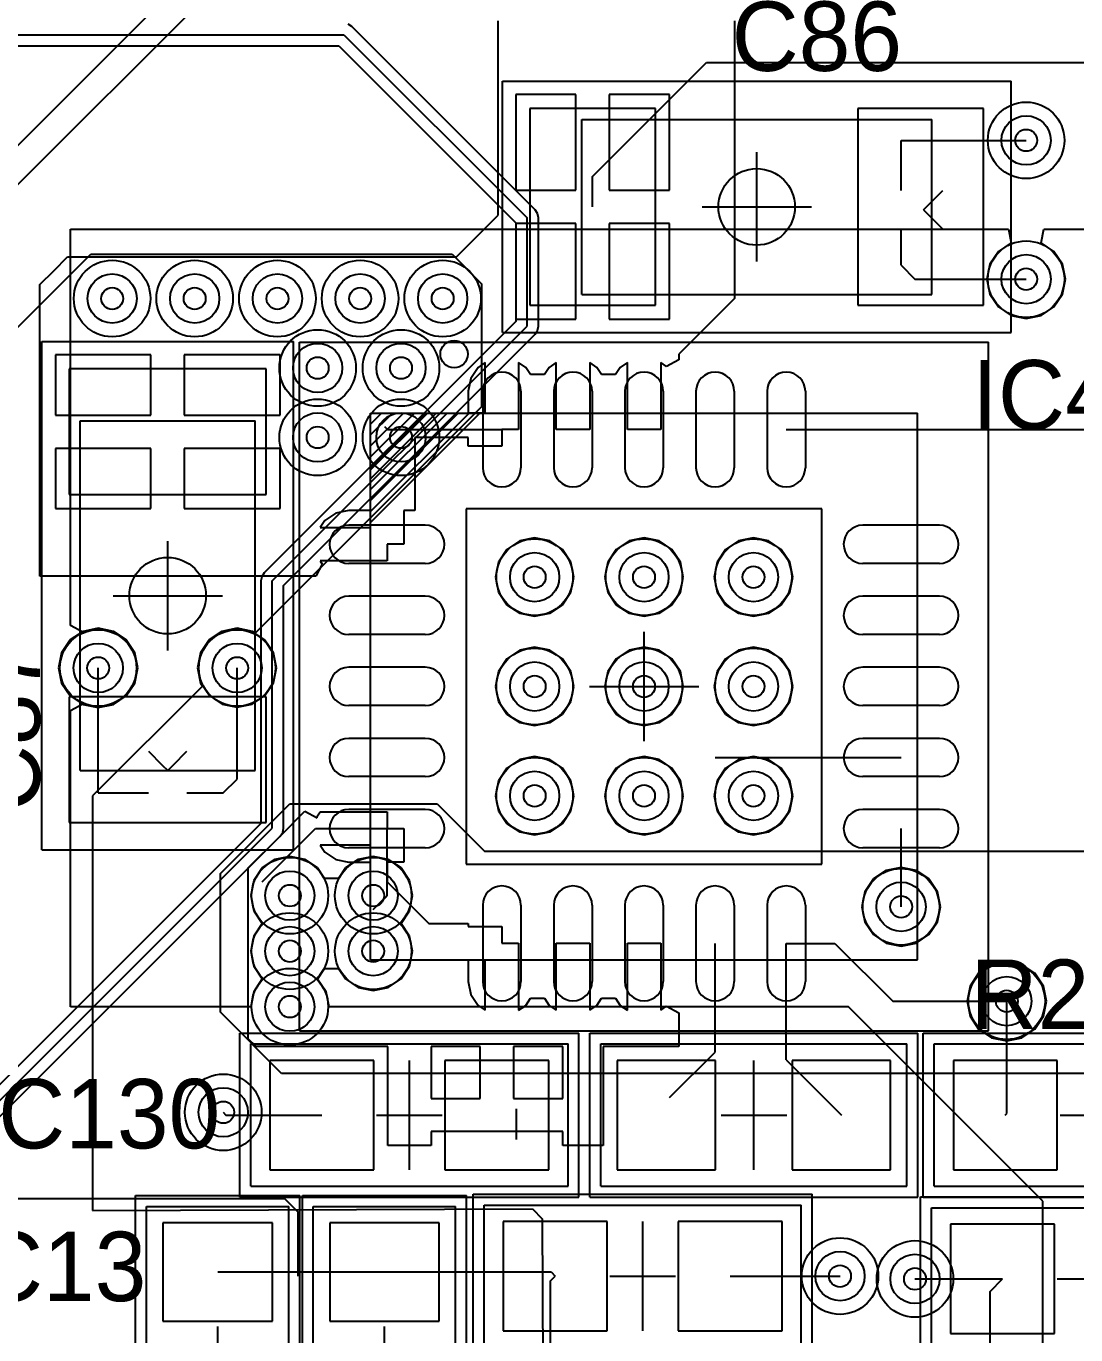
# Model space of a CAD drawing. Extents: x 28 to 300, y 18 to 330.
# Drawn here: x 194.75 to 204.35, y 167.66 to 179.63 of the extents above; entities that cross this region are included whole.
import ezdxf

# ---------------------------------------------------------------- set-up
doc = ezdxf.new("R2010")
doc.units = 0
for name, color, linetype in [('BOTTOMLAYER', 5, 'CONTINUOUS'), ('DRILLDRAWING', 1, 'CONTINUOUS'), ('INTERNALPLANE1', 76, 'CONTINUOUS'), ('INTERNALPLANE6', 136, 'CONTINUOUS'), ('MECHANICAL14', 56, 'CONTINUOUS'), ('MECHANICAL15', 56, 'CONTINUOUS'), ('MECHANICAL16', 56, 'CONTINUOUS'), ('MIDLAYER1', 16, 'CONTINUOUS'), ('MIDLAYER3', 90, 'CONTINUOUS'), ('MULTILAYER', 9, 'CONTINUOUS'), ('TOPLAYER', 1, 'CONTINUOUS'), ('TOPOVERLAY', 2, 'CONTINUOUS'), ('TOPPASTE', 8, 'CONTINUOUS'), ('TOPSOLDER', 216, 'CONTINUOUS'), ('VIAHOLELAYER', 16, 'CONTINUOUS')]:
    doc.layers.add(name, color=color, linetype=linetype)

msp = doc.modelspace()

# ---------------------------------------------------------------- linework, layer by layer
at = {"layer": 'BOTTOMLAYER'}
for p, q in [((193.057, 175.256), (195.342, 177.541)), ((195.342, 177.541), (198.645, 177.541)), ((198.645, 177.541), (198.915, 177.271)), ((198.915, 177.271), (198.915, 176.144)), ((198.915, 176.144), (196.845, 174.074)), ((195.271, 174.091), (195.153, 174.013)), ((195.41, 174.119), (195.271, 174.091)), ((195.549, 174.091), (195.41, 174.119)), ((195.666, 174.013), (195.549, 174.091)), ((196.541, 174.091), (196.423, 174.013)), ((196.68, 174.119), (196.541, 174.091)), ((196.819, 174.091), (196.68, 174.119)), ((196.845, 174.074), (196.819, 174.091)), ((195.153, 174.013), (195.075, 173.895)), ((195.745, 173.895), (195.666, 174.013)), ((196.423, 174.013), (196.345, 173.895)), ((195.075, 173.895), (195.047, 173.756)), ((195.772, 173.756), (195.745, 173.895)), ((196.345, 173.895), (196.317, 173.756)), ((195.047, 173.756), (195.075, 173.618)), ((195.745, 173.618), (195.772, 173.756)), ((196.317, 173.756), (196.345, 173.618)), ((195.075, 173.618), (195.153, 173.5)), ((196.362, 173.591), (195.359, 172.588)), ((195.666, 173.5), (195.745, 173.618)), ((196.345, 173.618), (196.362, 173.591)), ((195.153, 173.5), (195.271, 173.421)), ((195.549, 173.421), (195.666, 173.5)), ((195.271, 173.421), (195.41, 173.394)), ((195.41, 173.394), (195.549, 173.421)), ((195.359, 172.588), (195.359, 168.795)), ((196.527, 171.877), (197.162, 172.512)), ((197.162, 172.512), (198.509, 172.512)), ((198.509, 172.512), (198.94, 172.08)), ((198.94, 172.08), (206.713, 172.08)), ((196.527, 170.607), (196.527, 171.877)), ((203.716, 171.071), (203.577, 171.043)), ((203.854, 171.043), (203.716, 171.071)), ((203.459, 170.965), (203.381, 170.847)), ((203.577, 171.043), (203.459, 170.965)), ((203.972, 170.965), (203.854, 171.043)), ((204.051, 170.847), (203.972, 170.965)), ((203.381, 170.847), (203.353, 170.708)), ((204.078, 170.708), (204.051, 170.847)), ((203.353, 170.708), (203.381, 170.57)), ((204.051, 170.57), (204.078, 170.708)), ((197.086, 170.048), (196.527, 170.607)), ((203.381, 170.57), (203.459, 170.452)), ((203.972, 170.452), (204.051, 170.57)), ((203.459, 170.452), (203.577, 170.373)), ((203.854, 170.373), (203.972, 170.452)), ((203.577, 170.373), (203.716, 170.346)), ((203.716, 170.346), (203.854, 170.373)), ((206.713, 170.048), (197.086, 170.048)), ((195.359, 168.795), (199.379, 168.809)), ((199.379, 168.809), (199.469, 168.719)), ((199.469, 168.719), (199.475, 167.032))]:
    msp.add_line(p, q, dxfattribs=at)
for centre in [(203.893, 178.582), (203.893, 177.312), (195.537, 177.135), (196.292, 177.135), (197.048, 177.135), (197.804, 177.135), (198.559, 177.135), (197.416, 176.5), (198.178, 176.5), (197.416, 175.865), (198.178, 175.865), (199.4, 174.587), (200.4, 174.587), (201.4, 174.587), (195.41, 173.756), (196.68, 173.756), (199.4, 173.587), (200.4, 173.587), (201.4, 173.587), (199.4, 172.587), (200.4, 172.587), (201.4, 172.587), (197.162, 171.674), (197.924, 171.674), (202.75, 171.572), (197.162, 171.166), (197.924, 171.166), (203.716, 170.708), (197.162, 170.658), (196.553, 169.692), (202.192, 168.194), (202.877, 168.168)]:
    msp.add_circle(centre, 0.225, dxfattribs=at)
at = {"layer": 'DRILLDRAWING'}
for centre in [(203.893, 178.582), (203.893, 177.312), (195.537, 177.135), (196.292, 177.135), (197.048, 177.135), (197.804, 177.135), (198.559, 177.135), (197.416, 176.5), (198.178, 176.5), (197.416, 175.865), (198.178, 175.865), (199.4, 174.587), (200.4, 174.587), (201.4, 174.587), (195.41, 173.756), (196.68, 173.756), (199.4, 173.587), (200.4, 173.587), (201.4, 173.587), (199.4, 172.587), (200.4, 172.587), (201.4, 172.587), (197.162, 171.674), (197.924, 171.674), (202.75, 171.572), (197.162, 171.166), (197.924, 171.166), (203.716, 170.708), (197.162, 170.658), (196.553, 169.692), (202.192, 168.194), (202.877, 168.168)]:
    msp.add_circle(centre, 0.1, dxfattribs=at)
at = {"layer": 'INTERNALPLANE1'}
for p, q in [((193.819, 179.548), (197.654, 179.548)), ((197.654, 179.548), (199.33, 177.872)), ((197.727, 179.622), (197.694, 179.644)), ((199.404, 177.945), (197.727, 179.622)), ((193.819, 179.445), (197.611, 179.445)), ((197.611, 179.445), (199.227, 177.829)), ((199.33, 176.881), (199.33, 177.872)), ((199.426, 177.912), (199.404, 177.945)), ((199.434, 177.872), (199.426, 177.912)), ((199.434, 176.881), (199.434, 177.872)), ((199.434, 177.872), (199.434, 177.872)), ((199.227, 177.829), (199.227, 176.924)), ((199.227, 176.924), (196.928, 174.625)), ((197.001, 174.552), (199.33, 176.881)), ((197.104, 174.509), (199.404, 176.808)), ((199.404, 176.808), (199.415, 176.825)), ((199.404, 176.808), (199.404, 176.808)), ((199.415, 176.825), (199.426, 176.842)), ((199.426, 176.842), (199.434, 176.881)), ((199.434, 176.881), (199.434, 176.881)), ((196.905, 174.591), (196.897, 174.552)), ((196.897, 174.552), (196.897, 174.552)), ((196.897, 174.552), (196.897, 173.739)), ((196.928, 174.625), (196.905, 174.591)), ((197.001, 173.739), (197.001, 174.552)), ((197.104, 173.739), (197.104, 174.509)), ((196.897, 173.739), (196.897, 172.334)), ((197.001, 172.291), (197.001, 173.739)), ((197.104, 172.291), (197.104, 173.739)), ((196.897, 172.334), (193.491, 168.928)), ((193.565, 168.855), (197.001, 172.291)), ((197.074, 172.218), (197.097, 172.252)), ((197.097, 172.252), (197.104, 172.291)), ((193.668, 168.812), (197.074, 172.218))]:
    msp.add_line(p, q, dxfattribs=at)
for centre in [(203.893, 178.582), (203.893, 177.312), (198.178, 175.865), (199.4, 174.587), (200.4, 174.587), (201.4, 174.587), (195.41, 173.756), (196.68, 173.756), (199.4, 173.587), (200.4, 173.587), (201.4, 173.587), (199.4, 172.587), (200.4, 172.587), (201.4, 172.587), (197.162, 171.674), (197.924, 171.674), (202.75, 171.572), (197.162, 171.166), (197.924, 171.166), (197.162, 170.658), (196.553, 169.692), (202.192, 168.194)]:
    msp.add_circle(centre, 0.35, dxfattribs=at)
at = {"layer": 'INTERNALPLANE6'}
for centre in [(195.537, 177.135), (196.292, 177.135), (197.048, 177.135), (197.804, 177.135), (198.559, 177.135), (197.416, 176.5), (198.178, 176.5), (197.416, 175.865), (198.178, 175.865), (197.162, 171.674), (197.924, 171.674), (202.75, 171.572), (197.162, 171.166), (197.924, 171.166), (203.716, 170.708), (197.162, 170.658), (202.877, 168.168)]:
    msp.add_circle(centre, 0.35, dxfattribs=at)
at = {"layer": 'MECHANICAL14'}
for p, q in [((199.83, 178.773), (203.03, 178.773)), ((199.83, 177.173), (199.83, 178.773)), ((203.03, 177.173), (203.03, 178.773)), ((199.83, 177.173), (203.03, 177.173)), ((197.9, 175.087), (198.9, 176.087)), ((197.9, 175.187), (198.8, 176.087)), ((197.9, 175.287), (198.7, 176.087)), ((197.9, 175.387), (198.6, 176.087)), ((197.9, 175.487), (198.5, 176.087)), ((197.9, 175.587), (198.4, 176.087)), ((197.9, 175.687), (198.3, 176.087)), ((197.9, 175.787), (198.2, 176.087)), ((197.9, 175.887), (198.1, 176.087)), ((197.9, 175.987), (198, 176.087)), ((197.9, 176.087), (202.9, 176.087)), ((197.9, 171.087), (197.9, 176.087)), ((202.9, 171.087), (202.9, 176.087)), ((195.245, 172.817), (195.245, 176.017)), ((195.245, 176.017), (196.845, 176.017)), ((196.845, 172.817), (196.845, 176.017)), ((195.245, 172.817), (196.845, 172.817)), ((197.9, 171.087), (202.9, 171.087)), ((196.805, 170.317), (199.705, 170.317)), ((196.805, 169.017), (196.805, 170.317)), ((199.705, 169.017), (199.705, 170.317)), ((200.004, 169.017), (200.004, 170.317)), ((200.004, 170.317), (202.804, 170.317)), ((202.804, 169.017), (202.804, 170.317)), ((203.053, 169.017), (203.053, 170.317)), ((203.053, 170.317), (205.953, 170.317)), ((196.805, 169.017), (199.705, 169.017)), ((200.004, 169.017), (202.804, 169.017)), ((203.053, 169.017), (205.953, 169.017)), ((195.852, 166.032), (195.852, 168.832)), ((195.852, 168.832), (197.152, 168.832)), ((197.152, 166.032), (197.152, 168.832)), ((197.376, 166.032), (197.376, 168.832)), ((197.376, 168.832), (198.676, 168.832)), ((198.676, 166.032), (198.676, 168.832)), ((198.938, 168.844), (201.838, 168.844)), ((198.938, 167.544), (198.938, 168.844)), ((201.838, 167.544), (201.838, 168.844)), ((203.028, 167.518), (203.028, 168.818)), ((203.028, 168.818), (205.928, 168.818))]:
    msp.add_line(p, q, dxfattribs=at)
at = {"layer": 'MECHANICAL15'}
for p, q in [((199.105, 179.123), (203.755, 179.123)), ((199.105, 176.823), (199.105, 179.123)), ((203.755, 176.823), (203.755, 179.123)), ((201.43, 177.473), (201.43, 178.473)), ((200.93, 177.973), (201.93, 177.973)), ((199.105, 176.823), (203.755, 176.823)), ((194.895, 172.092), (194.895, 176.742)), ((194.895, 176.742), (197.195, 176.742)), ((197.195, 172.092), (197.195, 176.742)), ((197.25, 176.737), (203.55, 176.737)), ((197.25, 170.437), (197.25, 176.737)), ((203.55, 170.437), (203.55, 176.737)), ((196.045, 173.917), (196.045, 174.917)), ((195.545, 174.417), (196.545, 174.417)), ((200.4, 173.087), (200.4, 174.087)), ((199.9, 173.587), (200.9, 173.587)), ((194.895, 172.092), (197.195, 172.092)), ((197.25, 170.437), (203.55, 170.437)), ((199.904, 170.417), (202.904, 170.417)), ((199.904, 168.917), (199.904, 170.417)), ((202.904, 168.917), (202.904, 170.417)), ((202.953, 168.917), (202.953, 170.417)), ((202.953, 170.417), (206.053, 170.417)), ((201.404, 169.367), (201.404, 169.967)), ((201.104, 169.667), (201.704, 169.667)), ((204.203, 169.667), (204.803, 169.667)), ((195.752, 165.932), (195.752, 168.932)), ((195.752, 168.932), (197.252, 168.932)), ((197.252, 165.932), (197.252, 168.932)), ((197.276, 165.932), (197.276, 168.932)), ((197.276, 168.932), (198.776, 168.932)), ((198.776, 165.932), (198.776, 168.932)), ((198.838, 168.944), (201.938, 168.944)), ((198.838, 167.444), (198.838, 168.944)), ((199.904, 168.917), (202.904, 168.917)), ((201.938, 167.444), (201.938, 168.944)), ((202.928, 167.418), (202.928, 168.918)), ((202.928, 168.918), (206.028, 168.918)), ((202.953, 168.917), (206.053, 168.917)), ((200.388, 167.894), (200.388, 168.494)), ((200.088, 168.194), (200.688, 168.194)), ((204.178, 168.168), (204.778, 168.168)), ((196.502, 167.132), (196.502, 167.732)), ((198.026, 167.132), (198.026, 167.732))]:
    msp.add_line(p, q, dxfattribs=at)
for centre in [(201.43, 177.973), (196.045, 174.417)]:
    msp.add_circle(centre, 0.35, dxfattribs=at)
at = {"layer": 'MECHANICAL16'}
for p, q in [((196.705, 168.917), (196.705, 170.417)), ((196.705, 170.417), (199.805, 170.417)), ((199.805, 168.917), (199.805, 170.417)), ((198.255, 169.367), (198.255, 169.967)), ((197.955, 169.667), (198.555, 169.667)), ((196.705, 168.917), (199.805, 168.917))]:
    msp.add_line(p, q, dxfattribs=at)
at = {"layer": 'MIDLAYER1'}
for p, q in [((194.368, 178.23), (196.879, 180.741)), ((194.622, 178.125), (196.985, 180.487))]:
    msp.add_line(p, q, dxfattribs=at)
for centre in [(203.893, 178.582), (203.893, 177.312), (195.537, 177.135), (196.292, 177.135), (197.048, 177.135), (197.804, 177.135), (198.559, 177.135), (197.416, 176.5), (198.178, 176.5), (197.416, 175.865), (198.178, 175.865), (199.4, 174.587), (200.4, 174.587), (201.4, 174.587), (195.41, 173.756), (196.68, 173.756), (199.4, 173.587), (200.4, 173.587), (201.4, 173.587), (199.4, 172.587), (200.4, 172.587), (201.4, 172.587), (197.162, 171.674), (197.924, 171.674), (202.75, 171.572), (197.162, 171.166), (197.924, 171.166), (203.716, 170.708), (197.162, 170.658), (196.553, 169.692), (202.192, 168.194), (202.877, 168.168)]:
    msp.add_circle(centre, 0.225, dxfattribs=at)
at = {"layer": 'MIDLAYER3'}
for p, q in [((195.156, 174.145), (195.156, 177.77)), ((195.156, 177.77), (203.731, 177.77)), ((203.731, 177.77), (203.756, 177.644)), ((204.031, 177.644), (204.056, 177.77)), ((204.056, 177.77), (205.316, 177.77)), ((203.756, 177.644), (203.64, 177.566)), ((204.147, 177.566), (204.031, 177.644)), ((203.64, 177.566), (203.562, 177.45)), ((204.225, 177.45), (204.147, 177.566)), ((203.562, 177.45), (203.535, 177.312)), ((204.252, 177.312), (204.225, 177.45)), ((203.535, 177.312), (203.562, 177.175)), ((204.225, 177.175), (204.252, 177.312)), ((203.562, 177.175), (203.64, 177.059)), ((204.147, 177.059), (204.225, 177.175)), ((203.64, 177.059), (203.756, 176.981)), ((204.031, 176.981), (204.147, 177.059)), ((203.756, 176.981), (203.893, 176.953)), ((203.893, 176.953), (204.031, 176.981)), ((199.263, 174.919), (199.146, 174.841)), ((199.4, 174.946), (199.263, 174.919)), ((199.538, 174.919), (199.4, 174.946)), ((199.654, 174.841), (199.538, 174.919)), ((200.263, 174.919), (200.146, 174.841)), ((200.4, 174.946), (200.263, 174.919)), ((200.538, 174.919), (200.4, 174.946)), ((200.654, 174.841), (200.538, 174.919)), ((201.263, 174.919), (201.146, 174.841)), ((201.4, 174.946), (201.263, 174.919)), ((201.538, 174.919), (201.4, 174.946)), ((201.654, 174.841), (201.538, 174.919)), ((199.146, 174.841), (199.069, 174.725)), ((199.732, 174.725), (199.654, 174.841)), ((200.146, 174.841), (200.069, 174.725)), ((200.732, 174.725), (200.654, 174.841)), ((201.146, 174.841), (201.069, 174.725)), ((201.732, 174.725), (201.654, 174.841)), ((199.069, 174.725), (199.041, 174.587)), ((199.759, 174.587), (199.732, 174.725)), ((200.069, 174.725), (200.041, 174.587)), ((200.759, 174.587), (200.732, 174.725)), ((201.069, 174.725), (201.041, 174.587)), ((201.759, 174.587), (201.732, 174.725)), ((199.041, 174.587), (199.069, 174.45)), ((199.732, 174.45), (199.759, 174.587)), ((200.041, 174.587), (200.069, 174.45)), ((200.732, 174.45), (200.759, 174.587)), ((201.041, 174.587), (201.069, 174.45)), ((201.732, 174.45), (201.759, 174.587)), ((199.069, 174.45), (199.146, 174.334)), ((199.654, 174.334), (199.732, 174.45)), ((200.069, 174.45), (200.146, 174.334)), ((200.654, 174.334), (200.732, 174.45)), ((201.069, 174.45), (201.146, 174.334)), ((201.654, 174.334), (201.732, 174.45)), ((199.146, 174.334), (199.263, 174.256)), ((199.538, 174.256), (199.654, 174.334)), ((200.146, 174.334), (200.263, 174.256)), ((200.538, 174.256), (200.654, 174.334)), ((201.146, 174.334), (201.263, 174.256)), ((201.538, 174.256), (201.654, 174.334)), ((199.263, 174.256), (199.4, 174.229)), ((199.4, 174.229), (199.538, 174.256)), ((200.263, 174.256), (200.4, 174.229)), ((200.4, 174.229), (200.538, 174.256)), ((201.263, 174.256), (201.4, 174.229)), ((201.4, 174.229), (201.538, 174.256)), ((195.268, 174.085), (195.156, 174.145)), ((195.272, 174.088), (195.268, 174.085)), ((195.41, 174.115), (195.272, 174.088)), ((195.547, 174.088), (195.41, 174.115)), ((195.664, 174.01), (195.547, 174.088)), ((196.542, 174.088), (196.426, 174.01)), ((196.68, 174.115), (196.542, 174.088)), ((196.817, 174.088), (196.68, 174.115)), ((196.934, 174.01), (196.817, 174.088)), ((195.741, 173.894), (195.664, 174.01)), ((196.426, 174.01), (196.348, 173.894)), ((197.011, 173.894), (196.934, 174.01)), ((199.263, 173.919), (199.146, 173.841)), ((199.4, 173.946), (199.263, 173.919)), ((199.538, 173.919), (199.4, 173.946)), ((199.654, 173.841), (199.538, 173.919)), ((200.263, 173.919), (200.146, 173.841)), ((200.4, 173.946), (200.263, 173.919)), ((200.538, 173.919), (200.4, 173.946)), ((200.654, 173.841), (200.538, 173.919)), ((201.263, 173.919), (201.146, 173.841)), ((201.4, 173.946), (201.263, 173.919)), ((201.538, 173.919), (201.4, 173.946)), ((201.654, 173.841), (201.538, 173.919)), ((195.769, 173.756), (195.741, 173.894)), ((196.348, 173.894), (196.321, 173.756)), ((197.039, 173.756), (197.011, 173.894)), ((199.146, 173.841), (199.069, 173.725)), ((199.732, 173.725), (199.654, 173.841)), ((200.146, 173.841), (200.069, 173.725)), ((200.732, 173.725), (200.654, 173.841)), ((201.146, 173.841), (201.069, 173.725)), ((201.732, 173.725), (201.654, 173.841)), ((195.741, 173.619), (195.769, 173.756)), ((196.321, 173.756), (196.348, 173.619)), ((197.011, 173.619), (197.039, 173.756)), ((199.069, 173.725), (199.041, 173.587)), ((199.759, 173.587), (199.732, 173.725)), ((200.069, 173.725), (200.041, 173.587)), ((200.759, 173.587), (200.732, 173.725)), ((201.069, 173.725), (201.041, 173.587)), ((201.759, 173.587), (201.732, 173.725)), ((195.664, 173.503), (195.741, 173.619)), ((196.348, 173.619), (196.426, 173.503)), ((196.934, 173.503), (197.011, 173.619)), ((199.041, 173.587), (199.069, 173.45)), ((199.732, 173.45), (199.759, 173.587)), ((200.041, 173.587), (200.069, 173.45)), ((200.732, 173.45), (200.759, 173.587)), ((201.041, 173.587), (201.069, 173.45)), ((201.732, 173.45), (201.759, 173.587)), ((195.547, 173.425), (195.664, 173.503)), ((196.426, 173.503), (196.542, 173.425)), ((196.817, 173.425), (196.934, 173.503)), ((199.069, 173.45), (199.146, 173.334)), ((199.654, 173.334), (199.732, 173.45)), ((200.069, 173.45), (200.146, 173.334)), ((200.654, 173.334), (200.732, 173.45)), ((201.069, 173.45), (201.146, 173.334)), ((201.654, 173.334), (201.732, 173.45)), ((195.156, 173.368), (195.268, 173.428)), ((195.156, 170.658), (195.156, 173.368)), ((195.268, 173.428), (195.272, 173.425)), ((195.272, 173.425), (195.41, 173.397)), ((195.41, 173.397), (195.547, 173.425)), ((196.542, 173.425), (196.68, 173.397)), ((196.68, 173.397), (196.817, 173.425)), ((199.146, 173.334), (199.263, 173.256)), ((199.538, 173.256), (199.654, 173.334)), ((200.146, 173.334), (200.263, 173.256)), ((200.538, 173.256), (200.654, 173.334)), ((201.146, 173.334), (201.263, 173.256)), ((201.538, 173.256), (201.654, 173.334)), ((199.263, 173.256), (199.4, 173.229)), ((199.4, 173.229), (199.538, 173.256)), ((200.263, 173.256), (200.4, 173.229)), ((200.4, 173.229), (200.538, 173.256)), ((201.263, 173.256), (201.4, 173.229)), ((201.4, 173.229), (201.538, 173.256)), ((199.146, 172.841), (199.069, 172.725)), ((199.263, 172.919), (199.146, 172.841)), ((199.4, 172.946), (199.263, 172.919)), ((199.538, 172.919), (199.4, 172.946)), ((199.654, 172.841), (199.538, 172.919)), ((199.732, 172.725), (199.654, 172.841)), ((200.146, 172.841), (200.069, 172.725)), ((200.263, 172.919), (200.146, 172.841)), ((200.4, 172.946), (200.263, 172.919)), ((200.538, 172.919), (200.4, 172.946)), ((200.654, 172.841), (200.538, 172.919)), ((200.732, 172.725), (200.654, 172.841)), ((201.146, 172.841), (201.069, 172.725)), ((201.263, 172.919), (201.146, 172.841)), ((201.4, 172.946), (201.263, 172.919)), ((201.538, 172.919), (201.4, 172.946)), ((201.654, 172.841), (201.538, 172.919)), ((201.732, 172.725), (201.654, 172.841)), ((199.069, 172.725), (199.041, 172.587)), ((199.759, 172.587), (199.732, 172.725)), ((200.069, 172.725), (200.041, 172.587)), ((200.759, 172.587), (200.732, 172.725)), ((201.069, 172.725), (201.041, 172.587)), ((201.759, 172.587), (201.732, 172.725)), ((199.041, 172.587), (199.069, 172.45)), ((199.732, 172.45), (199.759, 172.587)), ((200.041, 172.587), (200.069, 172.45)), ((200.732, 172.45), (200.759, 172.587)), ((201.041, 172.587), (201.069, 172.45)), ((201.732, 172.45), (201.759, 172.587)), ((199.069, 172.45), (199.146, 172.334)), ((199.654, 172.334), (199.732, 172.45)), ((200.069, 172.45), (200.146, 172.334)), ((200.654, 172.334), (200.732, 172.45)), ((201.069, 172.45), (201.146, 172.334)), ((201.654, 172.334), (201.732, 172.45)), ((199.146, 172.334), (199.263, 172.256)), ((199.263, 172.256), (199.4, 172.229)), ((199.4, 172.229), (199.538, 172.256)), ((199.538, 172.256), (199.654, 172.334)), ((200.146, 172.334), (200.263, 172.256)), ((200.263, 172.256), (200.4, 172.229)), ((200.4, 172.229), (200.538, 172.256)), ((200.538, 172.256), (200.654, 172.334)), ((201.146, 172.334), (201.263, 172.256)), ((201.263, 172.256), (201.4, 172.229)), ((201.4, 172.229), (201.538, 172.256)), ((201.538, 172.256), (201.654, 172.334)), ((197.025, 172.005), (196.909, 171.927)), ((197.162, 172.032), (197.025, 172.005)), ((197.3, 172.005), (197.162, 172.032)), ((197.416, 171.927), (197.3, 172.005)), ((197.787, 172.005), (197.671, 171.927)), ((197.924, 172.032), (197.787, 172.005)), ((198.062, 172.005), (197.924, 172.032)), ((198.178, 171.927), (198.062, 172.005)), ((196.909, 171.927), (196.831, 171.811)), ((197.48, 171.832), (197.416, 171.927)), ((197.671, 171.927), (197.607, 171.832)), ((198.256, 171.811), (198.178, 171.927)), ((202.613, 171.903), (202.497, 171.826)), ((202.75, 171.931), (202.613, 171.903)), ((202.888, 171.903), (202.75, 171.931)), ((203.004, 171.826), (202.888, 171.903)), ((196.831, 171.811), (196.804, 171.674)), ((197.607, 171.832), (197.48, 171.832)), ((198.283, 171.674), (198.256, 171.811)), ((202.497, 171.826), (202.419, 171.709)), ((203.082, 171.709), (203.004, 171.826)), ((196.804, 171.674), (196.831, 171.536)), ((198.256, 171.536), (198.283, 171.674)), ((202.419, 171.709), (202.392, 171.572)), ((203.109, 171.572), (203.082, 171.709)), ((196.831, 171.536), (196.831, 171.536)), ((196.831, 171.536), (196.831, 171.536)), ((196.831, 171.536), (196.831, 171.536)), ((196.831, 171.536), (196.908, 171.42)), ((198.178, 171.419), (198.256, 171.536)), ((198.256, 171.536), (198.256, 171.536)), ((198.256, 171.536), (198.256, 171.536)), ((198.256, 171.536), (198.256, 171.536)), ((198.256, 171.536), (198.256, 171.536)), ((198.256, 171.536), (198.256, 171.536)), ((202.392, 171.572), (202.419, 171.435)), ((203.082, 171.435), (203.109, 171.572)), ((196.908, 171.42), (196.831, 171.303)), ((198.256, 171.303), (198.178, 171.419)), ((198.178, 171.419), (198.178, 171.419)), ((198.178, 171.419), (198.178, 171.419)), ((202.419, 171.435), (202.497, 171.318)), ((203.004, 171.318), (203.082, 171.435)), ((196.831, 171.303), (196.804, 171.166)), ((196.831, 171.303), (196.831, 171.303)), ((196.831, 171.303), (196.831, 171.303)), ((196.831, 171.303), (196.831, 171.303)), ((198.283, 171.166), (198.256, 171.303)), ((202.497, 171.318), (202.613, 171.24)), ((202.888, 171.24), (203.004, 171.318)), ((196.804, 171.166), (196.831, 171.028)), ((198.256, 171.028), (198.283, 171.166)), ((202.613, 171.24), (202.75, 171.213)), ((202.75, 171.213), (202.888, 171.24)), ((203.716, 171.067), (203.578, 171.04)), ((203.853, 171.04), (203.716, 171.067)), ((196.831, 171.028), (196.831, 171.028)), ((196.831, 171.028), (196.831, 171.028)), ((196.831, 171.028), (196.831, 171.028)), ((196.831, 171.028), (196.908, 170.912)), ((197.416, 170.911), (197.48, 171.007)), ((197.48, 171.007), (197.48, 171.007)), ((197.48, 171.007), (197.607, 171.007)), ((197.607, 171.007), (197.671, 170.912)), ((198.178, 170.912), (198.256, 171.028)), ((203.462, 170.962), (203.384, 170.846)), ((203.578, 171.04), (203.462, 170.962)), ((203.969, 170.962), (203.853, 171.04)), ((204.047, 170.846), (203.969, 170.962)), ((196.908, 170.912), (196.831, 170.795)), ((197.494, 170.795), (197.416, 170.911)), ((197.416, 170.911), (197.416, 170.911)), ((197.416, 170.911), (197.416, 170.911)), ((197.671, 170.912), (197.787, 170.834)), ((197.787, 170.834), (197.924, 170.807)), ((197.924, 170.807), (198.062, 170.834)), ((198.062, 170.834), (198.178, 170.912)), ((203.384, 170.846), (203.357, 170.708)), ((204.075, 170.708), (204.047, 170.846)), ((196.831, 170.795), (196.804, 170.658)), ((196.831, 170.795), (196.831, 170.795)), ((196.831, 170.795), (196.831, 170.795)), ((196.831, 170.795), (196.831, 170.795)), ((197.521, 170.658), (197.494, 170.795)), ((203.357, 170.708), (203.384, 170.571)), ((204.047, 170.571), (204.075, 170.708)), ((196.804, 170.658), (195.156, 170.658)), ((202.268, 170.658), (197.521, 170.658)), ((204.046, 168.88), (202.268, 170.658)), ((203.384, 170.571), (203.462, 170.455)), ((203.969, 170.455), (204.047, 170.571)), ((203.462, 170.455), (203.578, 170.377)), ((203.853, 170.377), (203.969, 170.455)), ((203.578, 170.377), (203.716, 170.349)), ((203.716, 170.349), (203.853, 170.377)), ((204.046, 161.768), (204.046, 168.88))]:
    msp.add_line(p, q, dxfattribs=at)
for centre in [(203.893, 178.582), (203.893, 177.312), (195.537, 177.135), (196.292, 177.135), (197.048, 177.135), (197.804, 177.135), (198.559, 177.135), (197.416, 176.5), (198.178, 176.5), (197.416, 175.865), (198.178, 175.865), (199.4, 174.587), (200.4, 174.587), (201.4, 174.587), (195.41, 173.756), (196.68, 173.756), (199.4, 173.587), (200.4, 173.587), (201.4, 173.587), (199.4, 172.587), (200.4, 172.587), (201.4, 172.587), (197.162, 171.674), (197.924, 171.674), (202.75, 171.572), (197.162, 171.166), (197.924, 171.166), (203.716, 170.708), (197.162, 170.658), (196.553, 169.692), (202.192, 168.194), (202.877, 168.168)]:
    msp.add_circle(centre, 0.225, dxfattribs=at)
at = {"layer": 'MULTILAYER'}
for centre in [(203.893, 178.582), (203.893, 177.312), (195.537, 177.135), (196.292, 177.135), (197.048, 177.135), (197.804, 177.135), (198.559, 177.135), (197.416, 176.5), (198.178, 176.5), (197.416, 175.865), (198.178, 175.865), (199.4, 174.587), (200.4, 174.587), (201.4, 174.587), (195.41, 173.756), (196.68, 173.756), (199.4, 173.587), (200.4, 173.587), (201.4, 173.587), (199.4, 172.587), (200.4, 172.587), (201.4, 172.587), (197.162, 171.674), (197.924, 171.674), (202.75, 171.572), (197.162, 171.166), (197.924, 171.166), (203.716, 170.708), (197.162, 170.658), (196.553, 169.692), (202.192, 168.194), (202.877, 168.168)]:
    msp.add_circle(centre, 0.225, dxfattribs=at)
at = {"layer": 'TOPLAYER'}
for p, q in [((199.067, 177.897), (199.067, 179.675)), ((201.226, 179.675), (201.226, 177.135)), ((199.93, 178.251), (200.972, 179.294)), ((200.972, 179.294), (205.76, 179.294)), ((199.777, 179), (199.228, 179)), ((199.228, 179), (199.228, 178.125)), ((199.777, 178.125), (199.777, 179)), ((200.632, 179), (200.082, 179)), ((200.082, 179), (200.082, 178.125)), ((200.632, 178.125), (200.632, 179)), ((200.505, 178.873), (199.355, 178.873)), ((199.355, 178.873), (199.355, 177.073)), ((200.505, 177.073), (200.505, 178.873)), ((203.505, 178.873), (202.355, 178.873)), ((202.355, 178.873), (202.355, 177.073)), ((203.505, 177.073), (203.505, 178.873)), ((202.75, 178.124), (202.75, 178.582)), ((202.75, 178.582), (202.93, 178.582)), ((202.93, 178.582), (203.893, 178.582)), ((199.93, 177.973), (199.93, 178.251)), ((199.228, 178.125), (199.777, 178.125)), ((200.082, 178.125), (200.632, 178.125)), ((202.955, 177.947), (203.131, 178.124)), ((198.686, 177.516), (199.067, 177.897)), ((202.955, 177.947), (203.131, 177.771)), ((199.777, 177.82), (199.228, 177.82)), ((199.228, 177.82), (199.228, 176.946)), ((199.777, 176.946), (199.777, 177.82)), ((200.632, 177.82), (200.082, 177.82)), ((200.082, 177.82), (200.082, 176.946)), ((200.632, 176.946), (200.632, 177.82)), ((202.75, 177.439), (202.75, 177.771)), ((195.003, 177.389), (195.13, 177.516)), ((195.13, 177.516), (198.686, 177.516)), ((194.876, 177.262), (195.003, 177.389)), ((202.75, 177.439), (202.877, 177.312)), ((202.877, 177.312), (202.93, 177.312)), ((202.93, 177.312), (203.893, 177.312)), ((194.876, 174.595), (194.876, 177.262)), ((199.355, 177.073), (200.505, 177.073)), ((201.226, 177.135), (200.718, 176.627)), ((202.355, 177.073), (203.505, 177.073)), ((199.228, 176.946), (199.777, 176.946)), ((200.082, 176.946), (200.632, 176.946)), ((195.892, 176.619), (195.018, 176.619)), ((195.018, 176.619), (195.018, 176.069)), ((195.892, 176.069), (195.892, 176.619)), ((197.072, 176.619), (196.197, 176.619)), ((196.197, 176.619), (196.197, 176.069)), ((197.072, 176.069), (197.072, 176.619)), ((200.718, 176.573), (200.606, 176.513)), ((200.718, 176.627), (200.718, 176.573)), ((196.945, 176.492), (195.145, 176.492)), ((195.145, 176.492), (195.145, 175.342)), ((196.945, 175.342), (196.945, 176.492)), ((198.882, 176.505), (198.816, 176.405)), ((198.948, 176.549), (198.882, 176.505)), ((198.948, 176.09), (198.948, 176.549)), ((199.318, 176.505), (199.253, 176.549)), ((199.253, 176.549), (199.253, 175.937)), ((199.362, 176.44), (199.318, 176.505)), ((199.489, 176.44), (199.362, 176.44)), ((199.532, 176.505), (199.489, 176.44)), ((199.598, 176.549), (199.532, 176.505)), ((199.598, 175.937), (199.598, 176.549)), ((199.968, 176.505), (199.903, 176.549)), ((199.903, 176.549), (199.903, 175.937)), ((200.012, 176.44), (199.968, 176.505)), ((200.139, 176.44), (200.012, 176.44)), ((200.182, 176.505), (200.139, 176.44)), ((200.248, 176.549), (200.182, 176.505)), ((200.248, 175.937), (200.248, 176.549)), ((200.606, 176.513), (200.553, 176.549)), ((200.553, 176.549), (200.553, 175.937)), ((198.816, 176.405), (198.792, 176.287)), ((198.792, 176.287), (198.792, 176.09)), ((198.925, 176.287), (198.925, 175.587)), ((199.275, 176.287), (199.275, 175.587)), ((199.575, 176.287), (199.575, 175.587)), ((199.925, 176.287), (199.925, 175.587)), ((200.225, 176.287), (200.225, 175.587)), ((200.575, 176.287), (200.575, 175.587)), ((200.875, 176.287), (200.875, 175.587)), ((201.225, 176.287), (201.225, 175.587)), ((201.525, 176.287), (201.525, 175.587)), ((201.875, 176.287), (201.875, 175.587)), ((198.792, 176.09), (198.948, 176.09)), ((195.018, 176.069), (195.892, 176.069)), ((196.197, 176.069), (197.072, 176.069)), ((198.026, 175.966), (198.055, 175.937)), ((198.055, 175.937), (198.178, 175.937)), ((198.178, 175.937), (199.1, 175.937)), ((198.792, 175.865), (198.305, 175.865)), ((198.305, 175.865), (198.305, 175.195)), ((198.792, 175.785), (198.792, 175.865)), ((199.253, 175.937), (199.1, 175.937)), ((199.1, 175.937), (199.1, 175.785)), ((199.903, 175.937), (199.598, 175.937)), ((200.553, 175.937), (200.248, 175.937)), ((201.7, 175.937), (205.915, 175.937)), ((195.892, 175.764), (195.018, 175.764)), ((195.018, 175.764), (195.018, 175.215)), ((195.892, 175.215), (195.892, 175.764)), ((197.072, 175.764), (196.197, 175.764)), ((196.197, 175.764), (196.197, 175.215)), ((197.072, 175.215), (197.072, 175.764)), ((199.1, 175.785), (198.792, 175.785)), ((195.145, 175.342), (196.945, 175.342)), ((195.018, 175.215), (195.892, 175.215)), ((196.197, 175.215), (197.072, 175.215)), ((197.582, 175.172), (197.482, 175.105)), ((197.7, 175.195), (197.582, 175.172)), ((197.898, 175.195), (197.7, 175.195)), ((197.898, 175.04), (197.898, 175.195)), ((198.305, 175.195), (198.203, 175.195)), ((198.203, 175.195), (198.203, 174.887)), ((198.775, 175.212), (198.775, 171.962)), ((202.025, 175.212), (198.775, 175.212)), ((202.025, 171.962), (202.025, 175.212)), ((197.482, 175.105), (197.439, 175.04)), ((197.439, 175.04), (197.898, 175.04)), ((198.4, 175.062), (197.7, 175.062)), ((203.1, 175.062), (202.4, 175.062)), ((198.203, 174.887), (198.05, 174.887)), ((198.05, 174.887), (198.05, 174.735)), ((197.458, 174.707), (197.398, 174.595)), ((198.05, 174.735), (197.439, 174.735)), ((197.439, 174.735), (197.458, 174.707)), ((198.4, 174.712), (197.7, 174.712)), ((203.1, 174.712), (202.4, 174.712)), ((197.398, 174.595), (194.876, 174.595)), ((198.4, 174.412), (197.7, 174.412)), ((203.1, 174.412), (202.4, 174.412)), ((198.4, 174.062), (197.7, 174.062)), ((203.1, 174.062), (202.4, 174.062)), ((195.41, 172.917), (195.41, 173.756)), ((196.68, 172.917), (196.68, 173.756)), ((198.4, 173.762), (197.7, 173.762)), ((203.1, 173.762), (202.4, 173.762)), ((196.945, 173.492), (195.145, 173.492)), ((195.145, 173.492), (195.145, 172.342)), ((196.945, 172.342), (196.945, 173.492)), ((198.4, 173.412), (197.7, 173.412)), ((203.1, 173.412), (202.4, 173.412)), ((198.4, 173.112), (197.7, 173.112)), ((203.1, 173.112), (202.4, 173.112)), ((195.868, 172.994), (195.995, 172.867)), ((196.094, 172.867), (196.221, 172.994)), ((195.41, 172.613), (195.41, 172.917)), ((195.995, 172.867), (196.045, 172.818)), ((196.045, 172.818), (196.094, 172.867)), ((196.68, 172.74), (196.68, 172.917)), ((201.05, 172.937), (201.4, 172.937)), ((201.4, 172.937), (202.75, 172.937)), ((196.553, 172.613), (196.68, 172.74)), ((198.4, 172.762), (197.7, 172.762)), ((203.1, 172.762), (202.4, 172.762)), ((195.41, 172.613), (195.868, 172.613)), ((196.221, 172.613), (196.553, 172.613)), ((197.072, 172.218), (197.3, 172.446)), ((197.3, 172.446), (197.412, 172.386)), ((197.412, 172.386), (197.416, 172.405)), ((197.416, 172.405), (197.439, 172.44)), ((197.439, 172.44), (198.05, 172.44)), ((198.4, 172.462), (197.7, 172.462)), ((198.05, 172.44), (198.05, 172.288)), ((203.1, 172.462), (202.4, 172.462)), ((195.145, 172.342), (196.945, 172.342)), ((196.972, 171.864), (197.395, 172.287)), ((197.395, 172.287), (198.05, 172.287)), ((198.05, 172.288), (198.203, 172.288)), ((198.05, 171.674), (198.05, 172.287)), ((198.203, 172.288), (198.203, 171.979)), ((202.75, 171.572), (202.75, 172.287)), ((196.781, 171.928), (197.069, 172.215)), ((197.069, 172.215), (197.072, 172.215)), ((197.072, 172.215), (197.072, 172.218)), ((197.898, 172.135), (197.439, 172.135)), ((197.439, 172.135), (197.482, 172.07)), ((197.898, 171.979), (197.898, 172.135)), ((197.482, 172.07), (197.582, 172.003)), ((197.582, 172.003), (197.7, 171.979)), ((198.4, 172.112), (197.7, 172.112)), ((203.1, 172.112), (202.4, 172.112)), ((196.781, 170.365), (196.781, 171.928)), ((197.7, 171.979), (197.898, 171.979)), ((198.203, 171.979), (198.051, 171.979)), ((198.051, 171.979), (198.051, 171.801)), ((198.775, 171.962), (202.025, 171.962)), ((196.908, 171.801), (196.972, 171.864)), ((198.051, 171.801), (198.432, 171.42)), ((197.988, 171.61), (198.05, 171.672)), ((198.05, 171.672), (198.05, 171.674)), ((197.924, 171.547), (197.988, 171.61)), ((198.925, 171.587), (198.925, 170.887)), ((199.275, 171.587), (199.275, 170.887)), ((199.575, 171.587), (199.575, 170.887)), ((199.925, 171.587), (199.925, 170.887)), ((200.225, 171.587), (200.225, 170.887)), ((200.575, 171.587), (200.575, 170.887)), ((200.875, 171.587), (200.875, 170.887)), ((201.225, 171.587), (201.225, 170.887)), ((201.525, 171.587), (201.525, 170.887)), ((201.875, 171.587), (201.875, 170.887)), ((202.75, 171.572), (202.75, 171.572)), ((198.432, 171.42), (198.792, 171.42)), ((198.792, 171.42), (198.792, 171.39)), ((198.792, 171.39), (199.1, 171.39)), ((199.1, 171.39), (199.1, 171.238)), ((199.1, 171.238), (199.253, 171.238)), ((199.253, 171.238), (199.253, 170.626)), ((199.598, 170.626), (199.598, 171.238)), ((199.598, 171.238), (199.903, 171.238)), ((199.903, 171.238), (199.903, 170.626)), ((200.248, 170.626), (200.248, 171.238)), ((200.248, 171.238), (200.553, 171.238)), ((200.553, 171.238), (200.553, 170.626)), ((201.05, 170.243), (201.05, 171.237)), ((201.7, 170.171), (201.7, 171.237)), ((201.7, 171.237), (202.145, 171.237)), ((202.145, 171.237), (202.674, 170.708)), ((198.948, 171.085), (198.792, 171.085)), ((198.792, 171.085), (198.792, 170.887)), ((198.948, 170.626), (198.948, 171.085)), ((198.792, 170.887), (198.816, 170.77)), ((198.816, 170.77), (198.882, 170.67)), ((199.318, 170.67), (199.362, 170.735)), ((199.362, 170.735), (199.489, 170.735)), ((199.489, 170.735), (199.532, 170.67)), ((199.968, 170.67), (200.012, 170.735)), ((200.012, 170.735), (200.139, 170.735)), ((200.139, 170.735), (200.182, 170.67)), ((202.674, 170.708), (203.716, 170.708)), ((203.716, 169.68), (203.716, 170.708)), ((198.882, 170.67), (198.948, 170.626)), ((199.253, 170.626), (199.318, 170.67)), ((199.532, 170.67), (199.598, 170.626)), ((199.903, 170.626), (199.968, 170.67)), ((200.182, 170.67), (200.248, 170.626)), ((200.553, 170.626), (200.606, 170.662)), ((200.606, 170.662), (200.718, 170.602)), ((200.718, 170.602), (200.718, 170.294)), ((196.853, 170.294), (196.781, 170.365)), ((198.057, 170.294), (196.853, 170.294)), ((196.853, 170.294), (196.853, 170.294)), ((196.853, 170.294), (196.853, 170.294)), ((198.057, 169.388), (198.057, 170.294)), ((198.902, 170.294), (198.453, 170.294)), ((198.453, 170.294), (198.453, 169.819)), ((198.902, 169.819), (198.902, 170.294)), ((199.657, 170.294), (199.207, 170.294)), ((199.207, 170.294), (199.207, 169.819)), ((199.657, 169.819), (199.657, 170.294)), ((200.718, 170.294), (200.027, 170.294)), ((200.027, 170.294), (200.027, 169.388)), ((200.633, 169.827), (201.05, 170.243)), ((196.98, 170.167), (196.98, 169.167)), ((197.93, 170.167), (196.98, 170.167)), ((197.93, 169.167), (197.93, 170.167)), ((198.58, 170.167), (198.58, 169.167)), ((199.53, 170.167), (198.58, 170.167)), ((199.53, 169.167), (199.53, 170.167)), ((200.154, 170.167), (200.154, 169.167)), ((201.054, 170.167), (200.154, 170.167)), ((201.054, 169.167), (201.054, 170.167)), ((201.7, 170.171), (202.204, 169.667)), ((201.754, 170.167), (201.754, 169.167)), ((202.654, 170.167), (201.754, 170.167)), ((202.654, 169.167), (202.654, 170.167)), ((204.178, 170.167), (203.228, 170.167)), ((203.228, 170.167), (203.228, 169.167)), ((204.178, 169.167), (204.178, 170.167)), ((198.453, 169.819), (198.902, 169.819)), ((199.207, 169.819), (199.657, 169.819)), ((196.553, 169.692), (196.578, 169.667)), ((196.578, 169.667), (197.455, 169.667)), ((199.233, 169.667), (199.233, 169.723)), ((199.233, 169.444), (199.233, 169.667)), ((203.703, 169.667), (203.716, 169.68)), ((199.657, 169.515), (198.453, 169.515)), ((198.453, 169.515), (198.453, 169.388)), ((199.657, 169.388), (199.657, 169.515)), ((198.453, 169.388), (198.057, 169.388)), ((200.027, 169.388), (199.657, 169.388)), ((196.98, 169.167), (197.93, 169.167)), ((198.58, 169.167), (199.53, 169.167)), ((200.154, 169.167), (201.054, 169.167)), ((201.754, 169.167), (202.654, 169.167)), ((203.228, 169.167), (204.178, 169.167)), ((197.002, 168.682), (196.002, 168.682)), ((196.002, 168.682), (196.002, 167.782)), ((197.002, 167.782), (197.002, 168.682)), ((198.526, 168.682), (197.526, 168.682)), ((197.526, 168.682), (197.526, 167.782)), ((198.526, 167.782), (198.526, 168.682)), ((200.063, 168.694), (199.113, 168.694)), ((199.113, 168.694), (199.113, 167.694)), ((200.063, 167.694), (200.063, 168.694)), ((201.663, 168.694), (200.713, 168.694)), ((200.713, 168.694), (200.713, 167.694)), ((201.663, 167.694), (201.663, 168.694)), ((204.153, 168.668), (203.203, 168.668)), ((203.203, 168.668), (203.203, 167.668)), ((204.153, 167.668), (204.153, 168.668)), ((196.502, 168.232), (198.026, 168.232)), ((198.026, 168.232), (199.55, 168.232)), ((199.545, 168.15), (199.588, 168.194)), ((199.55, 168.232), (199.588, 168.194)), ((201.188, 168.194), (202.192, 168.194)), ((199.545, 166.588), (199.545, 168.15)), ((202.877, 168.168), (203.678, 168.168)), ((203.563, 168.054), (203.678, 168.168)), ((203.563, 167.33), (203.563, 168.054)), ((196.002, 167.782), (197.002, 167.782)), ((197.526, 167.782), (198.526, 167.782)), ((199.113, 167.694), (200.063, 167.694)), ((200.713, 167.694), (201.663, 167.694)), ((203.203, 167.668), (204.153, 167.668))]:
    msp.add_line(p, q, dxfattribs=at)
for centre in [(203.893, 178.582), (203.893, 177.312), (195.537, 177.135), (196.292, 177.135), (197.048, 177.135), (197.804, 177.135), (198.559, 177.135), (197.416, 176.5), (198.178, 176.5), (197.416, 175.865), (198.178, 175.865), (199.4, 174.587), (200.4, 174.587), (201.4, 174.587), (195.41, 173.756), (196.68, 173.756), (199.4, 173.587), (200.4, 173.587), (201.4, 173.587), (199.4, 172.587), (200.4, 172.587), (201.4, 172.587), (197.162, 171.674), (197.924, 171.674), (202.75, 171.572), (197.162, 171.166), (197.924, 171.166), (203.716, 170.708), (197.162, 170.658), (196.553, 169.692), (202.192, 168.194), (202.877, 168.168)]:
    msp.add_circle(centre, 0.225, dxfattribs=at)
for centre, start, end in [((199.1, 176.287), 0, 180), ((199.75, 176.287), 0, 180), ((200.4, 176.287), 0, 180), ((201.05, 176.287), 0, 180), ((201.7, 176.287), 0, 180), ((199.1, 175.587), 180, 0), ((199.75, 175.587), 180, 0), ((200.4, 175.587), 180, 0), ((201.05, 175.587), 180, 0), ((201.7, 175.587), 180, 0), ((197.7, 174.887), 90, -90), ((198.4, 174.887), -90, 90), ((202.4, 174.887), 90, -90), ((203.1, 174.887), -90, 90), ((197.7, 174.237), 90, -90), ((198.4, 174.237), -90, 90), ((202.4, 174.237), 90, -90), ((203.1, 174.237), -90, 90), ((197.7, 173.587), 90, -90), ((198.4, 173.587), -90, 90), ((202.4, 173.587), 90, -90), ((203.1, 173.587), -90, 90), ((197.7, 172.937), 90, -90), ((198.4, 172.937), -90, 90), ((202.4, 172.937), 90, -90), ((203.1, 172.937), -90, 90), ((197.7, 172.287), 90, -90), ((198.4, 172.287), -90, 90), ((202.4, 172.287), 90, -90), ((203.1, 172.287), -90, 90), ((199.1, 171.587), 0, 180), ((199.75, 171.587), 0, 180), ((200.4, 171.587), 0, 180), ((201.05, 171.587), 0, 180), ((201.7, 171.587), 0, 180), ((199.1, 170.887), 180, 0), ((199.75, 170.887), 180, 0), ((200.4, 170.887), 180, 0), ((201.05, 170.887), 180, 0), ((201.7, 170.887), 180, 0)]:
    msp.add_arc(centre, 0.175, start, end, dxfattribs=at)
at = {"layer": 'TOPOVERLAY'}
for p, q in [((200.88, 178.773), (201.98, 178.773)), ((200.88, 177.173), (201.98, 177.173)), ((197.9, 175.567), (198.42, 176.087)), ((198.42, 176.087), (198.55, 176.087)), ((202.25, 176.087), (202.9, 176.087)), ((202.9, 175.437), (202.9, 176.087)), ((197.9, 175.437), (197.9, 175.567)), ((195.245, 173.867), (195.245, 174.967)), ((196.845, 173.867), (196.845, 174.967)), ((197.9, 171.087), (197.9, 171.737)), ((202.9, 171.087), (202.9, 171.737)), ((197.9, 171.087), (198.55, 171.087)), ((202.25, 171.087), (202.9, 171.087)), ((198.255, 169.167), (198.255, 170.167)), ((201.404, 169.167), (201.404, 170.167)), ((192.159, 168.905), (197.112, 168.905)), ((197.112, 168.905), (197.237, 168.78)), ((197.237, 168.194), (197.237, 168.78)), ((200.388, 167.694), (200.388, 168.694))]:
    msp.add_line(p, q, dxfattribs=at)
msp.add_circle((198.663, 176.627), 0.125, dxfattribs=at)
at = {"layer": 'TOPPASTE'}
for p, q in [((200.505, 178.873), (199.355, 178.873)), ((199.355, 178.873), (199.355, 177.073)), ((200.505, 177.073), (200.505, 178.873)), ((203.505, 178.873), (202.355, 178.873)), ((202.355, 178.873), (202.355, 177.073)), ((203.505, 177.073), (203.505, 178.873)), ((199.355, 177.073), (200.505, 177.073)), ((202.355, 177.073), (203.505, 177.073)), ((196.945, 176.492), (195.145, 176.492)), ((195.145, 176.492), (195.145, 175.342)), ((196.945, 175.342), (196.945, 176.492)), ((198.925, 176.287), (198.925, 175.587)), ((199.275, 176.287), (199.275, 175.587)), ((199.575, 176.287), (199.575, 175.587)), ((199.925, 176.287), (199.925, 175.587)), ((200.225, 176.287), (200.225, 175.587)), ((200.575, 176.287), (200.575, 175.587)), ((200.875, 176.287), (200.875, 175.587)), ((201.225, 176.287), (201.225, 175.587)), ((201.525, 176.287), (201.525, 175.587)), ((201.875, 176.287), (201.875, 175.587)), ((195.145, 175.342), (196.945, 175.342)), ((198.775, 175.212), (198.775, 171.962)), ((202.025, 175.212), (198.775, 175.212)), ((202.025, 171.962), (202.025, 175.212)), ((198.4, 175.062), (197.7, 175.062)), ((203.1, 175.062), (202.4, 175.062)), ((198.4, 174.712), (197.7, 174.712)), ((203.1, 174.712), (202.4, 174.712)), ((198.4, 174.412), (197.7, 174.412)), ((203.1, 174.412), (202.4, 174.412)), ((198.4, 174.062), (197.7, 174.062)), ((203.1, 174.062), (202.4, 174.062)), ((198.4, 173.762), (197.7, 173.762)), ((203.1, 173.762), (202.4, 173.762)), ((196.945, 173.492), (195.145, 173.492)), ((195.145, 173.492), (195.145, 172.342)), ((196.945, 172.342), (196.945, 173.492)), ((198.4, 173.412), (197.7, 173.412)), ((203.1, 173.412), (202.4, 173.412)), ((198.4, 173.112), (197.7, 173.112)), ((203.1, 173.112), (202.4, 173.112)), ((198.4, 172.762), (197.7, 172.762)), ((203.1, 172.762), (202.4, 172.762)), ((198.4, 172.462), (197.7, 172.462)), ((203.1, 172.462), (202.4, 172.462)), ((195.145, 172.342), (196.945, 172.342)), ((198.4, 172.112), (197.7, 172.112)), ((203.1, 172.112), (202.4, 172.112)), ((198.775, 171.962), (202.025, 171.962)), ((198.925, 171.587), (198.925, 170.887)), ((199.275, 171.587), (199.275, 170.887)), ((199.575, 171.587), (199.575, 170.887)), ((199.925, 171.587), (199.925, 170.887)), ((200.225, 171.587), (200.225, 170.887)), ((200.575, 171.587), (200.575, 170.887)), ((200.875, 171.587), (200.875, 170.887)), ((201.225, 171.587), (201.225, 170.887)), ((201.525, 171.587), (201.525, 170.887)), ((201.875, 171.587), (201.875, 170.887)), ((196.98, 170.167), (196.98, 169.167)), ((197.93, 170.167), (196.98, 170.167)), ((197.93, 169.167), (197.93, 170.167)), ((198.58, 170.167), (198.58, 169.167)), ((199.53, 170.167), (198.58, 170.167)), ((199.53, 169.167), (199.53, 170.167)), ((200.154, 170.167), (200.154, 169.167)), ((201.054, 170.167), (200.154, 170.167)), ((201.054, 169.167), (201.054, 170.167)), ((201.754, 170.167), (201.754, 169.167)), ((202.654, 170.167), (201.754, 170.167)), ((202.654, 169.167), (202.654, 170.167)), ((204.178, 170.167), (203.228, 170.167)), ((203.228, 170.167), (203.228, 169.167)), ((204.178, 169.167), (204.178, 170.167)), ((196.98, 169.167), (197.93, 169.167)), ((198.58, 169.167), (199.53, 169.167)), ((200.154, 169.167), (201.054, 169.167)), ((201.754, 169.167), (202.654, 169.167)), ((203.228, 169.167), (204.178, 169.167)), ((197.002, 168.682), (196.002, 168.682)), ((196.002, 168.682), (196.002, 167.782)), ((197.002, 167.782), (197.002, 168.682)), ((198.526, 168.682), (197.526, 168.682)), ((197.526, 168.682), (197.526, 167.782)), ((198.526, 167.782), (198.526, 168.682)), ((200.063, 168.694), (199.113, 168.694)), ((199.113, 168.694), (199.113, 167.694)), ((200.063, 167.694), (200.063, 168.694)), ((201.663, 168.694), (200.713, 168.694)), ((200.713, 168.694), (200.713, 167.694)), ((201.663, 167.694), (201.663, 168.694)), ((204.153, 168.668), (203.203, 168.668)), ((203.203, 168.668), (203.203, 167.668)), ((204.153, 167.668), (204.153, 168.668)), ((196.002, 167.782), (197.002, 167.782)), ((197.526, 167.782), (198.526, 167.782)), ((199.113, 167.694), (200.063, 167.694)), ((200.713, 167.694), (201.663, 167.694)), ((203.203, 167.668), (204.153, 167.668))]:
    msp.add_line(p, q, dxfattribs=at)
for centre, start, end in [((199.1, 176.287), 0, 180), ((199.75, 176.287), 0, 180), ((200.4, 176.287), 0, 180), ((201.05, 176.287), 0, 180), ((201.7, 176.287), 0, 180), ((199.1, 175.587), 180, 0), ((199.75, 175.587), 180, 0), ((200.4, 175.587), 180, 0), ((201.05, 175.587), 180, 0), ((201.7, 175.587), 180, 0), ((197.7, 174.887), 90, -90), ((198.4, 174.887), -90, 90), ((202.4, 174.887), 90, -90), ((203.1, 174.887), -90, 90), ((197.7, 174.237), 90, -90), ((198.4, 174.237), -90, 90), ((202.4, 174.237), 90, -90), ((203.1, 174.237), -90, 90), ((197.7, 173.587), 90, -90), ((198.4, 173.587), -90, 90), ((202.4, 173.587), 90, -90), ((203.1, 173.587), -90, 90), ((197.7, 172.937), 90, -90), ((198.4, 172.937), -90, 90), ((202.4, 172.937), 90, -90), ((203.1, 172.937), -90, 90), ((197.7, 172.287), 90, -90), ((198.4, 172.287), -90, 90), ((202.4, 172.287), 90, -90), ((203.1, 172.287), -90, 90), ((199.1, 171.587), 0, 180), ((199.75, 171.587), 0, 180), ((200.4, 171.587), 0, 180), ((201.05, 171.587), 0, 180), ((201.7, 171.587), 0, 180), ((199.1, 170.887), 180, 0), ((199.75, 170.887), 180, 0), ((200.4, 170.887), 180, 0), ((201.05, 170.887), 180, 0), ((201.7, 170.887), 180, 0)]:
    msp.add_arc(centre, 0.175, start, end, dxfattribs=at)
at = {"layer": 'TOPSOLDER'}
for p, q in [((200.505, 178.873), (199.355, 178.873)), ((199.355, 178.873), (199.355, 177.073)), ((200.505, 177.073), (200.505, 178.873)), ((203.505, 178.873), (202.355, 178.873)), ((202.355, 178.873), (202.355, 177.073)), ((203.505, 177.073), (203.505, 178.873)), ((199.355, 177.073), (200.505, 177.073)), ((202.355, 177.073), (203.505, 177.073)), ((196.945, 176.492), (195.145, 176.492)), ((195.145, 176.492), (195.145, 175.342)), ((196.945, 175.342), (196.945, 176.492)), ((198.925, 176.287), (198.925, 175.587)), ((199.275, 176.287), (199.275, 175.587)), ((199.575, 176.287), (199.575, 175.587)), ((199.925, 176.287), (199.925, 175.587)), ((200.225, 176.287), (200.225, 175.587)), ((200.575, 176.287), (200.575, 175.587)), ((200.875, 176.287), (200.875, 175.587)), ((201.225, 176.287), (201.225, 175.587)), ((201.525, 176.287), (201.525, 175.587)), ((201.875, 176.287), (201.875, 175.587)), ((195.145, 175.342), (196.945, 175.342)), ((198.775, 175.212), (198.775, 171.962)), ((202.025, 175.212), (198.775, 175.212)), ((202.025, 171.962), (202.025, 175.212)), ((198.4, 175.062), (197.7, 175.062)), ((203.1, 175.062), (202.4, 175.062)), ((198.4, 174.712), (197.7, 174.712)), ((203.1, 174.712), (202.4, 174.712)), ((198.4, 174.412), (197.7, 174.412)), ((203.1, 174.412), (202.4, 174.412)), ((198.4, 174.062), (197.7, 174.062)), ((203.1, 174.062), (202.4, 174.062)), ((198.4, 173.762), (197.7, 173.762)), ((203.1, 173.762), (202.4, 173.762)), ((196.945, 173.492), (195.145, 173.492)), ((195.145, 173.492), (195.145, 172.342)), ((196.945, 172.342), (196.945, 173.492)), ((198.4, 173.412), (197.7, 173.412)), ((203.1, 173.412), (202.4, 173.412)), ((198.4, 173.112), (197.7, 173.112)), ((203.1, 173.112), (202.4, 173.112)), ((198.4, 172.762), (197.7, 172.762)), ((203.1, 172.762), (202.4, 172.762)), ((198.4, 172.462), (197.7, 172.462)), ((203.1, 172.462), (202.4, 172.462)), ((195.145, 172.342), (196.945, 172.342)), ((198.4, 172.112), (197.7, 172.112)), ((203.1, 172.112), (202.4, 172.112)), ((198.775, 171.962), (202.025, 171.962)), ((198.925, 171.587), (198.925, 170.887)), ((199.275, 171.587), (199.275, 170.887)), ((199.575, 171.587), (199.575, 170.887)), ((199.925, 171.587), (199.925, 170.887)), ((200.225, 171.587), (200.225, 170.887)), ((200.575, 171.587), (200.575, 170.887)), ((200.875, 171.587), (200.875, 170.887)), ((201.225, 171.587), (201.225, 170.887)), ((201.525, 171.587), (201.525, 170.887)), ((201.875, 171.587), (201.875, 170.887)), ((196.98, 170.167), (196.98, 169.167)), ((197.93, 170.167), (196.98, 170.167)), ((197.93, 169.167), (197.93, 170.167)), ((198.58, 170.167), (198.58, 169.167)), ((199.53, 170.167), (198.58, 170.167)), ((199.53, 169.167), (199.53, 170.167)), ((200.154, 170.167), (200.154, 169.167)), ((201.054, 170.167), (200.154, 170.167)), ((201.054, 169.167), (201.054, 170.167)), ((201.754, 170.167), (201.754, 169.167)), ((202.654, 170.167), (201.754, 170.167)), ((202.654, 169.167), (202.654, 170.167)), ((204.178, 170.167), (203.228, 170.167)), ((203.228, 170.167), (203.228, 169.167)), ((204.178, 169.167), (204.178, 170.167)), ((196.98, 169.167), (197.93, 169.167)), ((198.58, 169.167), (199.53, 169.167)), ((200.154, 169.167), (201.054, 169.167)), ((201.754, 169.167), (202.654, 169.167)), ((203.228, 169.167), (204.178, 169.167)), ((197.002, 168.682), (196.002, 168.682)), ((196.002, 168.682), (196.002, 167.782)), ((197.002, 167.782), (197.002, 168.682)), ((198.526, 168.682), (197.526, 168.682)), ((197.526, 168.682), (197.526, 167.782)), ((198.526, 167.782), (198.526, 168.682)), ((200.063, 168.694), (199.113, 168.694)), ((199.113, 168.694), (199.113, 167.694)), ((200.063, 167.694), (200.063, 168.694)), ((201.663, 168.694), (200.713, 168.694)), ((200.713, 168.694), (200.713, 167.694)), ((201.663, 167.694), (201.663, 168.694)), ((204.153, 168.668), (203.203, 168.668)), ((203.203, 168.668), (203.203, 167.668)), ((204.153, 167.668), (204.153, 168.668)), ((196.002, 167.782), (197.002, 167.782)), ((197.526, 167.782), (198.526, 167.782)), ((199.113, 167.694), (200.063, 167.694)), ((200.713, 167.694), (201.663, 167.694)), ((203.203, 167.668), (204.153, 167.668))]:
    msp.add_line(p, q, dxfattribs=at)
for centre, start, end in [((199.1, 176.287), 0, 180), ((199.75, 176.287), 0, 180), ((200.4, 176.287), 0, 180), ((201.05, 176.287), 0, 180), ((201.7, 176.287), 0, 180), ((199.1, 175.587), 180, 0), ((199.75, 175.587), 180, 0), ((200.4, 175.587), 180, 0), ((201.05, 175.587), 180, 0), ((201.7, 175.587), 180, 0), ((197.7, 174.887), 90, -90), ((198.4, 174.887), -90, 90), ((202.4, 174.887), 90, -90), ((203.1, 174.887), -90, 90), ((197.7, 174.237), 90, -90), ((198.4, 174.237), -90, 90), ((202.4, 174.237), 90, -90), ((203.1, 174.237), -90, 90), ((197.7, 173.587), 90, -90), ((198.4, 173.587), -90, 90), ((202.4, 173.587), 90, -90), ((203.1, 173.587), -90, 90), ((197.7, 172.937), 90, -90), ((198.4, 172.937), -90, 90), ((202.4, 172.937), 90, -90), ((203.1, 172.937), -90, 90), ((197.7, 172.287), 90, -90), ((198.4, 172.287), -90, 90), ((202.4, 172.287), 90, -90), ((203.1, 172.287), -90, 90), ((199.1, 171.587), 0, 180), ((199.75, 171.587), 0, 180), ((200.4, 171.587), 0, 180), ((201.05, 171.587), 0, 180), ((201.7, 171.587), 0, 180), ((199.1, 170.887), 180, 0), ((199.75, 170.887), 180, 0), ((200.4, 170.887), 180, 0), ((201.05, 170.887), 180, 0), ((201.7, 170.887), 180, 0)]:
    msp.add_arc(centre, 0.175, start, end, dxfattribs=at)
at = {"layer": 'VIAHOLELAYER'}
for centre in [(203.893, 178.582), (203.893, 177.312), (195.537, 177.135), (196.292, 177.135), (197.048, 177.135), (197.804, 177.135), (198.559, 177.135), (197.416, 176.5), (198.178, 176.5), (197.416, 175.865), (198.178, 175.865), (199.4, 174.587), (200.4, 174.587), (201.4, 174.587), (195.41, 173.756), (196.68, 173.756), (199.4, 173.587), (200.4, 173.587), (201.4, 173.587), (199.4, 172.587), (200.4, 172.587), (201.4, 172.587), (197.162, 171.674), (197.924, 171.674), (202.75, 171.572), (197.162, 171.166), (197.924, 171.166), (203.716, 170.708), (197.162, 170.658), (196.553, 169.692), (202.192, 168.194), (202.877, 168.168)]:
    msp.add_circle(centre, 0.1, dxfattribs=at)

# ---------------------------------------------------------------- texts
at = {"layer": 'TOPOVERLAY'}
for s, rotation, p in [('C86', 360, (201.201, 179.217)), ('IC40', 360, (203.4, 175.937)), ('C87', 90, (194.876, 172.436))]:
    msp.add_text(s, height=0.635, rotation=rotation, dxfattribs=at).set_placement(p)
for s, p in [('R290', (203.385, 170.454)), ('C130', (194.495, 169.362)), ('C13', (194.292, 167.965))]:
    msp.add_text(s, height=0.635, dxfattribs=at).set_placement(p)

doc.saveas('drawing.dxf')
